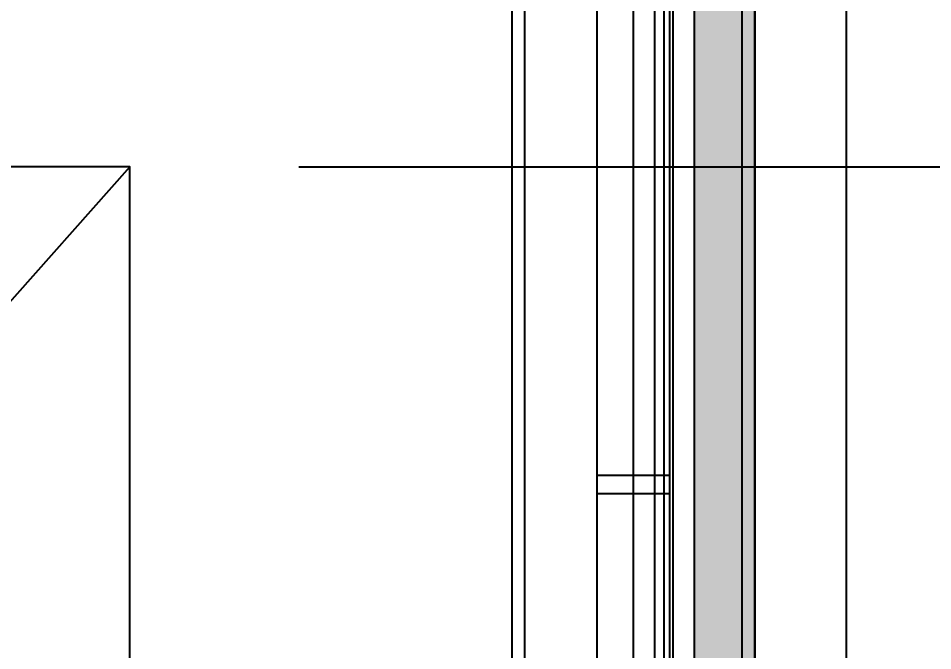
# Model space of a CAD drawing. Extents: x 0 to 210250, y -124674 to 148500.
# Drawn here: x 179765 to 181269, y -113679 to -112639 of the extents above; entities that cross this region are included whole.
import ezdxf

# ---------------------------------------------------------------- set-up
doc = ezdxf.new("R2010")
doc.units = 0
doc.header["$LTSCALE"] = 400
doc.header["$PDSIZE"] = 2
doc.linetypes.add('CEN', pattern=[17, 15, -1, 0, -1])
doc.linetypes.add('HIDDEN', pattern=[9.525, 6.35, -3.175])
doc.layers.get('0').update_dxf_attribs({"linetype": 'CONTINUOUS'})
doc.layers.get('DEFPOINTS').update_dxf_attribs({"linetype": 'CONTINUOUS'})
for name, color, linetype in [('CENTER', 6, 'CEN'), ('COLUMN', 1, 'CONTINUOUS'), ('DIM', 2, 'CONTINUOUS'), ('DOOR', 3, 'CONTINUOUS'), ('GZ_Qoo18', 52, 'CONTINUOUS'), ('PAINT', 3, 'CONTINUOUS'), ('RAIN', 3, 'CONTINUOUS'), ('WINDOW', 3, 'CONTINUOUS')]:
    doc.layers.add(name, color=color, linetype=linetype)
doc.styles.add('ROMANS', font='romans.shx', dxfattribs={"width": 0.8})
doc.styles.get("Standard").update_dxf_attribs({"font": 'ISOCP.SHX', "bigfont": 'CHINESET.SHX'})
doc.dimstyles.new('AM_ISO', dxfattribs={"dimscale": 300, "dimtxt": 3.5, "dimasz": 3.5, "dimexe": 1, "dimexo": 1, "dimgap": 1.5, "dimtad": 1, "dimdsep": 46, "dimtxsty": 'Standard', "dimcen": 0, "dimclrd": 256, "dimclre": 256, "dimclrt": 256, "dimadec": 0, "dimazin": 2, "dimtp": 0.1, "dimtm": 0.1, "dimtfac": 0.71, "dimtmove": 0, "dimatfit": 3, "dimfxl": 0, "dimlwd": -1, "dimlwe": -1, "dimarcsym": 0})

# ---------------------------------------------------------------- blocks, each defined once
blk = doc.blocks.new('A$C59AC08B8')
at = {"layer": 'COLUMN'}
for points in [[(2467.27, -281.08), (2467.27, -321.08), (4700.14, -321.08), (4700.14, -281.08)], [(2467.27, -283.18), (2467.27, -318.98), (4700.14, -318.98), (4700.14, -283.18)]]:
    blk.add_lwpolyline(points, close=True, dxfattribs=at)
at = {"layer": 'PAINT', "linetype": 'Continuous'}
blk.add_lwpolyline([(4696.64, -295.08), (2326.54, -295.08), (2326.54, -307.08), (4696.64, -307.08)], dxfattribs=at)
at = {"layer": 'RAIN', "linetype": 'Continuous'}
for p, q in [((3025.47, -307.08), (3025.47, -295.08)), ((3028.47, -307.08), (3028.47, -295.08))]:
    blk.add_line(p, q, dxfattribs=at)
blk = doc.blocks.new('A$C0A60367C')
at = {"color": 0}
for p, q in [((0, 35), (0, -200)), ((3.5, 5), (3.5, -200)), ((5, 5), (5, -200)), ((6.5, 5), (6.5, -200)), ((10, 5), (10, -200))]:
    blk.add_line(p, q, dxfattribs=at)
blk = doc.blocks.new('*D224')
at = {"layer": 'DEFPOINTS', "color": 0, "transparency": 16777216}
for p in [(180416.6, -111953.3), (170539.6, -114303.3), (171863.6, -114303.3)]:
    blk.add_point(p, dxfattribs=at)
at = {"layer": 'DIM', "linetype": 'ByBlock', "transparency": 16777216}
for p, q in [((180116.6, -111953.3), (170239.6, -111953.3)), ((170539.6, -112853.3), (170539.6, -113403.3)), ((171563.6, -114303.3), (170239.6, -114303.3))]:
    blk.add_line(p, q, dxfattribs=at)
at = {"layer": 'DIM', "transparency": 16777216}
for points in [[(170389.6, -112853.3), (170689.6, -112853.3), (170539.6, -111953.3)], [(170389.6, -113403.3), (170689.6, -113403.3), (170539.6, -114303.3)]]:
    blk.add_solid(points, dxfattribs=at)
at = {"layer": 'DIM', "transparency": 16777216, "insert": (169819.6, -113128.3), "char_height": 900, "attachment_point": 5, "rotation": 90, "style": 'ROMANS'}
blk.add_mtext('2350', dxfattribs=at)
blk = doc.blocks.new('*D231')
at = {"layer": 'DEFPOINTS', "color": 5, "linetype": 'ByBlock', "transparency": 16777216}
for p, q in [((183526.6, -112343.3), (183266.8, -112343.3)), ((183316.8, -112733.3), (183316.8, -112493.3)), ((180226.6, -112883.3), (183366.8, -112883.3))]:
    blk.add_line(p, q, dxfattribs=at)
at = {"layer": 'DEFPOINTS', "color": 0, "transparency": 16777216}
for p in [(183316.8, -112343.3), (183576.6, -112343.3), (180176.6, -112883.3)]:
    blk.add_point(p, dxfattribs=at)
at = {"layer": 'DEFPOINTS', "color": 5, "transparency": 16777216}
for points in [[(183291.8, -112493.3), (183341.8, -112493.3), (183316.8, -112343.3)], [(183291.8, -112733.3), (183341.8, -112733.3), (183316.8, -112883.3)]]:
    blk.add_solid(points, dxfattribs=at)
at = {"layer": 'DEFPOINTS', "color": 5, "transparency": 16777216, "insert": (183196.8, -112613.3), "char_height": 150, "attachment_point": 5, "rotation": 90, "style": 'ROMANS'}
blk.add_mtext('540', dxfattribs=at)
blk = doc.blocks.new('G$C83854F11')
at = {"layer": 'GZ_Qoo18'}
blk.add_line((1142, 1625), (122, 475), dxfattribs=at)
at = {"layer": 'GZ_Qoo18', "elevation": 0}
blk.add_lwpolyline([(122, 475), (1142, 475), (1142, 1625), (122, 1625)], close=True, dxfattribs=at)
blk = doc.blocks.new('A$C2F5E6BEE')
h = blk.add_hatch(color=3)
h.dxf.hatch_style = 1
h.paths.add_polyline_path([(610, 2550), (510, 2550), (510, 0), (610, 0)])
at = {"layer": 'WINDOW', "linetype": 'Continuous'}
blk.add_line((610, 3190), (610, 0), dxfattribs=at)
at = {"layer": 'WINDOW', "linetype": 'HIDDEN'}
blk.add_line((510, 2613.5), (510, 0), dxfattribs=at)

msp = doc.modelspace()

# ---------------------------------------------------------------- linework, layer by layer
msp.add_lwpolyline([(181126.643, -120303.335), (180976.643, -120303.335), (180976.643, -96674.557), (181126.643, -96674.557)], close=True)
at = {"layer": 'CENTER'}
msp.add_line((180776.643, -92535.599), (180776.643, -120743.51), dxfattribs=at)

# ---------------------------------------------------------------- block references
at = {"color": 0, "xscale": 10, "yscale": 10, "zscale": 10, "rotation": 90}
msp.add_blockref('A$C59AC08B8', (177765.854, -143675.994), dxfattribs=at)
for name, p in [('A$C2F5E6BEE', (180366.643, -114503.335)), ('G$C83854F11', (178806.643, -114508.335))]:
    msp.add_blockref(name, p)
at = {"layer": 'DOOR', "color": 32, "xscale": -10, "yscale": 10, "zscale": 10}
msp.add_blockref('A$C0A60367C', (180876.643, -112303.335), dxfattribs=at)

# ---------------------------------------------------------------- dimensions: what is measured, and where the dimension line sits
at = {"layer": 'DEFPOINTS', "color": 5}
dim = msp.add_linear_dim(base=(183316.771, -112343.335), p1=(180176.643, -112883.335), p2=(183576.643, -112343.335), angle=90, dimstyle='AM_ISO', override={"dimscale": 50, "dimtxt": 3, "dimasz": 3, "dimgap": 0.9, "dimtxsty": 'ROMANS', "dimclrd": 5, "dimclre": 5, "dimclrt": 5, "dimfxl": 10}, dxfattribs=at)
dim.commit()
dim.dimension.update_dxf_attribs({"geometry": '*D231', "text_midpoint": (183196.771, -112613.335)})
at = {"layer": 'DIM'}
dim = msp.add_linear_dim(base=(170539.602, -114303.335), p1=(180416.643, -111953.335), p2=(171863.635, -114303.335), angle=90, dimstyle='AM_ISO', override={"dimtxt": 3, "dimasz": 3, "dimgap": 0.9, "dimtxsty": 'ROMANS', "dimfxl": 10}, dxfattribs=at)
dim.commit()
dim.dimension.update_dxf_attribs({"geometry": '*D224', "text_midpoint": (170539.602, -113128.335), "dimtype": 160})

doc.saveas('drawing.dxf')
